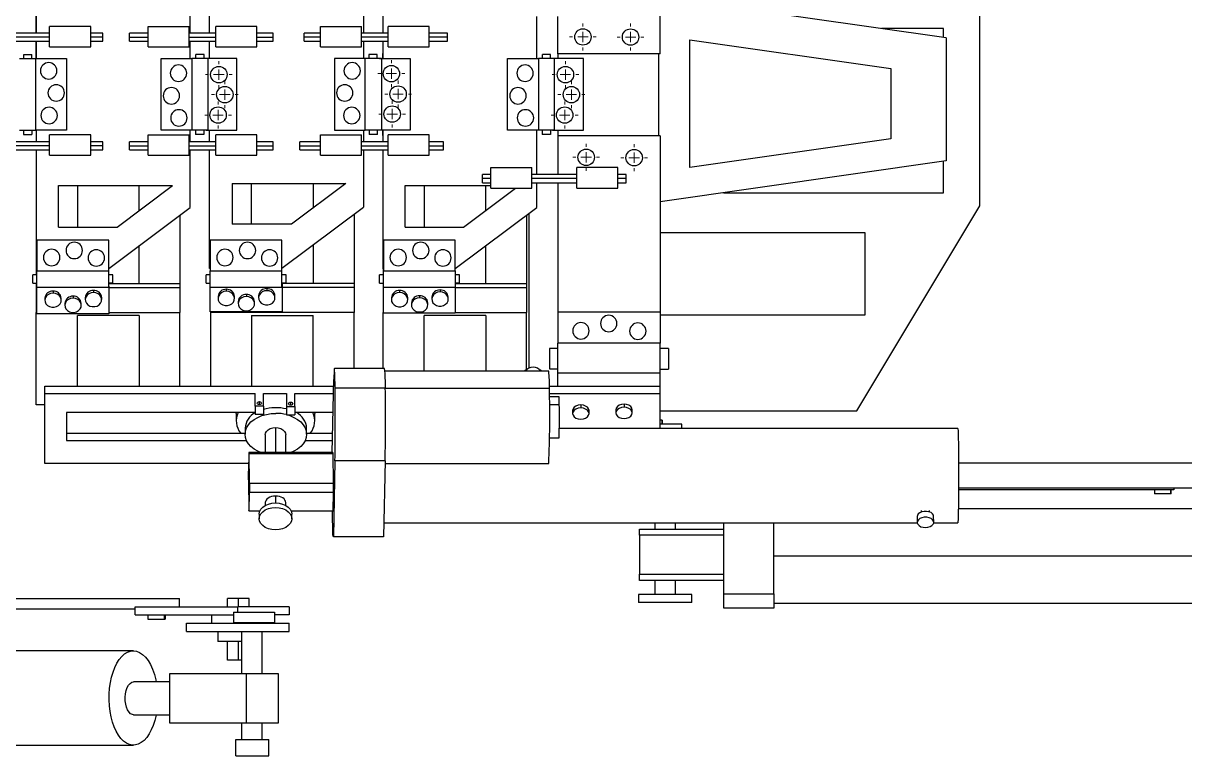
# Model space of a CAD drawing. Header units: inches. Extents: x 0.1 to 11.1, y 0.1 to 8.4.
# Drawn here: x 3.001 to 5.788, y 3.089 to 4.847 of the extents above; entities that cross this region are included whole.
import ezdxf

# ---------------------------------------------------------------- set-up
doc = ezdxf.new("R2010")
doc.units = ezdxf.units.IN
doc.header["$MEASUREMENT"] = 0

# ---------------------------------------------------------------- blocks, each defined once
blk = doc.blocks.new('SW_CENTERMARKSYMBOL_7')
at = {"color": 0, "linetype": 'Continuous', "lineweight": 0}
for p, q in [((0, 0.025), (0, 0.0322)), ((-0.025, 0), (-0.0322, 0)), ((0, 0), (-0.0125, 0)), ((0, 0), (0, 0.0125)), ((0, 0), (0, -0.0125)), ((0, 0), (0.0125, 0)), ((0.025, 0), (0.0322, 0)), ((0, -0.025), (0, -0.0322))]:
    blk.add_line(p, q, dxfattribs=at)
blk = doc.blocks.new('SW_CENTERMARKSYMBOL_8')
at = {"color": 0, "linetype": 'Continuous', "lineweight": 0}
for p, q in [((0, 0.025), (0, 0.0322)), ((-0.025, 0), (-0.0322, 0)), ((0, 0), (-0.0125, 0)), ((0, 0), (0, 0.0125)), ((0, 0), (0, -0.0125)), ((0, 0), (0.0125, 0)), ((0.025, 0), (0.0322, 0)), ((0, -0.025), (0, -0.0322))]:
    blk.add_line(p, q, dxfattribs=at)
blk = doc.blocks.new('SW_CENTERMARKSYMBOL_9')
at = {"color": 0, "linetype": 'Continuous', "lineweight": 0}
for p, q in [((0, 0.025), (0, 0.0322)), ((-0.025, 0), (-0.0322, 0)), ((0, 0), (-0.0125, 0)), ((0, 0), (0, 0.0125)), ((0, 0), (0, -0.0125)), ((0, 0), (0.0125, 0)), ((0.025, 0), (0.0322, 0)), ((0, -0.025), (0, -0.0322))]:
    blk.add_line(p, q, dxfattribs=at)
blk = doc.blocks.new('SW_CENTERMARKSYMBOL_10')
at = {"color": 0, "linetype": 'Continuous', "lineweight": 0}
for p, q in [((0, 0.025), (0, 0.0322)), ((-0.025, 0), (-0.0322, 0)), ((0, 0), (-0.0125, 0)), ((0, 0), (0, 0.0125)), ((0, 0), (0, -0.0125)), ((0, 0), (0.0125, 0)), ((0.025, 0), (0.0322, 0)), ((0, -0.025), (0, -0.0322))]:
    blk.add_line(p, q, dxfattribs=at)
blk = doc.blocks.new('SW_CENTERMARKSYMBOL_11')
at = {"color": 0, "linetype": 'Continuous', "lineweight": 0}
for p, q in [((0, 0.025), (0, 0.0322)), ((-0.025, 0), (-0.0322, 0)), ((0, 0), (-0.0125, 0)), ((0, 0), (0, 0.0125)), ((0, 0), (0, -0.0125)), ((0, 0), (0.0125, 0)), ((0.025, 0), (0.0322, 0)), ((0, -0.025), (0, -0.0322))]:
    blk.add_line(p, q, dxfattribs=at)
blk = doc.blocks.new('SW_CENTERMARKSYMBOL_12')
at = {"color": 0, "linetype": 'Continuous', "lineweight": 0}
for p, q in [((0, 0.025), (0, 0.0322)), ((-0.025, 0), (-0.0322, 0)), ((0, 0), (-0.0125, 0)), ((0, 0), (0, 0.0125)), ((0, 0), (0, -0.0125)), ((0, 0), (0.0125, 0)), ((0.025, 0), (0.0322, 0)), ((0, -0.025), (0, -0.0322))]:
    blk.add_line(p, q, dxfattribs=at)
blk = doc.blocks.new('SW_CENTERMARKSYMBOL_13')
at = {"color": 0, "linetype": 'Continuous', "lineweight": 0}
for p, q in [((0, 0.025), (0, 0.0322)), ((-0.025, 0), (-0.0322, 0)), ((0, 0), (-0.0125, 0)), ((0, 0), (0, 0.0125)), ((0, 0), (0, -0.0125)), ((0, 0), (0.0125, 0)), ((0.025, 0), (0.0322, 0)), ((0, -0.025), (0, -0.0322))]:
    blk.add_line(p, q, dxfattribs=at)
blk = doc.blocks.new('SW_CENTERMARKSYMBOL_14')
at = {"color": 0, "linetype": 'Continuous', "lineweight": 0}
for p, q in [((0, 0.025), (0, 0.0322)), ((-0.025, 0), (-0.0322, 0)), ((0, 0), (-0.0125, 0)), ((0, 0), (0, 0.0125)), ((0, 0), (0, -0.0125)), ((0, 0), (0.0125, 0)), ((0.025, 0), (0.0322, 0)), ((0, -0.025), (0, -0.0322))]:
    blk.add_line(p, q, dxfattribs=at)
blk = doc.blocks.new('SW_CENTERMARKSYMBOL_15')
at = {"color": 0, "linetype": 'Continuous', "lineweight": 0}
for p, q in [((0, 0.025), (0, 0.0322)), ((-0.025, 0), (-0.0322, 0)), ((0, 0), (-0.0125, 0)), ((0, 0), (0, 0.0125)), ((0, 0), (0, -0.0125)), ((0, 0), (0.0125, 0)), ((0.025, 0), (0.0322, 0)), ((0, -0.025), (0, -0.0322))]:
    blk.add_line(p, q, dxfattribs=at)
blk = doc.blocks.new('SW_CENTERMARKSYMBOL_16')
at = {"color": 0, "linetype": 'Continuous', "lineweight": 0}
for p, q in [((0, 0.025), (0, 0.0322)), ((-0.025, 0), (-0.0322, 0)), ((0, 0), (-0.0125, 0)), ((0, 0), (0, 0.0125)), ((0, 0), (0, -0.0125)), ((0, 0), (0.0125, 0)), ((0.025, 0), (0.0322, 0)), ((0, -0.025), (0, -0.0322))]:
    blk.add_line(p, q, dxfattribs=at)
blk = doc.blocks.new('SW_CENTERMARKSYMBOL_17')
at = {"color": 0, "linetype": 'Continuous', "lineweight": 0}
for p, q in [((0, 0.025), (0, 0.0322)), ((-0.025, 0), (-0.0322, 0)), ((0, 0), (-0.0125, 0)), ((0, 0), (0, 0.0125)), ((0, 0), (0, -0.0125)), ((0, 0), (0.0125, 0)), ((0.025, 0), (0.0322, 0)), ((0, -0.025), (0, -0.0322))]:
    blk.add_line(p, q, dxfattribs=at)
blk = doc.blocks.new('SW_CENTERMARKSYMBOL_18')
at = {"color": 0, "linetype": 'Continuous', "lineweight": 0}
for p, q in [((0, 0.025), (0, 0.0322)), ((-0.025, 0), (-0.0322, 0)), ((0, 0), (-0.0125, 0)), ((0, 0), (0, 0.0125)), ((0, 0), (0, -0.0125)), ((0, 0), (0.0125, 0)), ((0.025, 0), (0.0322, 0)), ((0, -0.025), (0, -0.0322))]:
    blk.add_line(p, q, dxfattribs=at)
blk = doc.blocks.new('SW_CENTERMARKSYMBOL_19')
at = {"color": 0, "linetype": 'Continuous', "lineweight": 0}
for p, q in [((0, 0.025), (0, 0.0322)), ((-0.025, 0), (-0.0322, 0)), ((0, 0), (-0.0125, 0)), ((0, 0), (0, 0.0125)), ((0, 0), (0, -0.0125)), ((0, 0), (0.0125, 0)), ((0.025, 0), (0.0322, 0)), ((0, -0.025), (0, -0.0322))]:
    blk.add_line(p, q, dxfattribs=at)

msp = doc.modelspace()

# ---------------------------------------------------------------- linework, layer by layer
at = {"color": 7, "linetype": 'Continuous', "lineweight": 25}
for p, q in [((4.5298, 4.773), (4.5298, 5.1949)), ((3.0329, 4.8231), (3.0329, 5.109)), ((3.0329, 5.0939), (3.0329, 4.8231)), ((3.4486, 4.8231), (3.4486, 5.0946)), ((3.8643, 5.0939), (3.8643, 4.8231)), ((3.402, 4.8231), (3.402, 4.9463)), ((3.8177, 4.9469), (3.8177, 4.8231)), ((5.2154, 4.8115), (4.5298, 4.9095)), ((5.2967, 4.4086), (5.2967, 4.9007)), ((4.2334, 4.7621), (4.2334, 4.8625)), ((4.2837, 4.773), (4.2837, 4.8625)), ((3.0648, 4.8231), (2.9763, 4.8231)), ((3.0648, 4.7896), (3.0648, 4.8388)), ((3.1633, 4.8388), (3.0648, 4.8388)), ((3.1633, 4.7896), (3.1633, 4.8388)), ((3.1928, 4.8231), (3.1633, 4.8231)), ((3.1928, 4.8133), (3.1928, 4.8231)), ((3.3011, 4.8231), (3.2568, 4.8231)), ((3.2568, 4.8133), (3.2568, 4.8231)), ((3.3011, 4.8388), (3.3995, 4.8388)), ((3.3011, 4.7896), (3.3011, 4.8388)), ((3.3995, 4.7896), (3.3995, 4.8388)), ((3.4635, 4.8231), (3.3995, 4.8231)), ((3.5619, 4.8388), (3.4635, 4.8388)), ((3.4635, 4.7896), (3.4635, 4.8388)), ((3.5619, 4.7896), (3.5619, 4.8388)), ((3.6013, 4.8231), (3.5619, 4.8231)), ((3.6013, 4.8133), (3.6013, 4.8231)), ((3.7145, 4.8231), (3.6751, 4.8231)), ((3.6751, 4.8133), (3.6751, 4.8231)), ((3.7145, 4.7896), (3.7145, 4.8388)), ((3.7145, 4.8388), (3.8129, 4.8388)), ((3.8129, 4.7896), (3.8129, 4.8388)), ((3.8769, 4.8231), (3.8129, 4.8231)), ((3.9753, 4.8388), (3.8769, 4.8388)), ((3.8769, 4.7896), (3.8769, 4.8388)), ((3.9753, 4.7896), (3.9753, 4.8388)), ((4.0196, 4.8231), (3.9753, 4.8231)), ((4.0196, 4.8133), (4.0196, 4.8231)), ((5.2094, 4.8336), (5.0607, 4.8336)), ((5.2094, 4.8124), (5.2094, 4.8336)), ((2.9763, 4.8034), (3.0648, 4.8034)), ((3.0329, 4.8034), (3.0329, 4.7621)), ((3.0329, 4.7621), (3.0329, 4.8034)), ((3.1633, 4.8034), (3.1928, 4.8034)), ((3.1928, 4.8034), (3.1928, 4.8133)), ((3.2568, 4.8034), (3.2568, 4.8133)), ((3.2568, 4.8034), (3.3011, 4.8034)), ((3.3995, 4.8034), (3.4635, 4.8034)), ((3.402, 4.7621), (3.402, 4.8034)), ((3.4486, 4.7619), (3.4486, 4.8034)), ((3.5619, 4.8034), (3.6013, 4.8034)), ((3.6013, 4.8034), (3.6013, 4.8133)), ((3.6751, 4.8034), (3.6751, 4.8133)), ((3.6751, 4.8034), (3.7145, 4.8034)), ((3.8129, 4.8034), (3.8769, 4.8034)), ((3.8177, 4.8034), (3.8177, 4.7621)), ((3.8643, 4.8034), (3.8643, 4.7622)), ((3.9753, 4.8034), (4.0196, 4.8034)), ((4.0196, 4.8034), (4.0196, 4.8133)), ((4.6004, 4.5004), (4.6004, 4.8066)), ((4.6004, 4.8066), (5.0829, 4.7377)), ((5.2154, 4.8115), (5.2154, 4.5163)), ((3.0027, 4.7719), (3.0224, 4.7719)), ((3.0027, 4.7621), (3.0027, 4.7719)), ((3.0224, 4.7621), (3.0224, 4.7719)), ((3.0648, 4.7896), (3.1633, 4.7896)), ((3.3011, 4.7896), (3.3995, 4.7896)), ((3.4353, 4.7719), (3.4156, 4.7719)), ((3.4156, 4.7621), (3.4156, 4.7719)), ((3.4353, 4.7621), (3.4353, 4.7719)), ((3.4635, 4.7896), (3.5619, 4.7896)), ((3.7145, 4.7896), (3.8129, 4.7896)), ((3.8309, 4.7719), (3.8309, 4.7621)), ((3.8505, 4.7719), (3.8309, 4.7719)), ((3.8505, 4.7621), (3.8505, 4.7719)), ((3.863, 4.7743), (3.863, 4.7622)), ((3.8643, 4.7743), (3.863, 4.7743)), ((3.8769, 4.7896), (3.9753, 4.7896)), ((4.2667, 4.7719), (4.247, 4.7719)), ((4.247, 4.7621), (4.247, 4.7719)), ((4.2667, 4.7621), (4.2667, 4.7719)), ((4.5298, 4.773), (4.2837, 4.773)), ((4.2837, 4.773), (4.2837, 4.7619)), ((4.5265, 4.5762), (4.5265, 4.773)), ((2.9927, 4.7621), (3.0318, 4.7621)), ((3.0318, 4.5898), (3.0318, 4.7621)), ((3.0318, 4.7621), (3.1054, 4.7621)), ((3.1054, 4.7621), (3.1054, 4.5898)), ((3.3321, 4.5898), (3.3321, 4.7621)), ((3.3321, 4.7621), (3.4058, 4.7621)), ((3.4058, 4.7621), (3.4058, 4.5898)), ((3.445, 4.7621), (3.4058, 4.7621)), ((3.4448, 4.5898), (3.4448, 4.7619)), ((3.5139, 4.7619), (3.4448, 4.7619)), ((3.445, 4.7619), (3.445, 4.7621)), ((3.5139, 4.5897), (3.5139, 4.7619)), ((3.7478, 4.7621), (3.7478, 4.5898)), ((3.8215, 4.7621), (3.7478, 4.7621)), ((3.8215, 4.5898), (3.8215, 4.7621)), ((3.8606, 4.7621), (3.8215, 4.7621)), ((3.8558, 4.7621), (3.8558, 4.7622)), ((3.8558, 4.7622), (3.9296, 4.7622)), ((3.8606, 4.7621), (3.8606, 4.59)), ((3.9296, 4.7622), (3.9296, 4.59)), ((4.1635, 4.5898), (4.1635, 4.7621)), ((4.1635, 4.7621), (4.2372, 4.7621)), ((4.2372, 4.7621), (4.2372, 4.5898)), ((4.2764, 4.7621), (4.2372, 4.7621)), ((4.2763, 4.5898), (4.2763, 4.7619)), ((4.3453, 4.7619), (4.2763, 4.7619)), ((4.2764, 4.7619), (4.2764, 4.7621)), ((4.3453, 4.5897), (4.3453, 4.7619)), ((5.0829, 4.7377), (5.083, 4.5693)), ((2.9925, 4.5898), (3.0318, 4.5898)), ((3.0022, 4.5898), (3.0022, 4.58)), ((3.0022, 4.58), (3.0219, 4.58)), ((3.0219, 4.5898), (3.0219, 4.58)), ((3.1054, 4.5898), (3.0318, 4.5898)), ((3.0329, 4.5898), (3.0329, 4.5623)), ((3.0329, 4.5898), (3.0329, 4.5623)), ((3.1633, 4.579), (3.0648, 4.579)), ((3.0648, 4.5298), (3.0648, 4.579)), ((3.1633, 4.5298), (3.1633, 4.579)), ((3.3011, 4.5298), (3.3011, 4.579)), ((3.3011, 4.579), (3.3995, 4.579)), ((3.4058, 4.5898), (3.3321, 4.5898)), ((3.3995, 4.5298), (3.3995, 4.579)), ((3.402, 4.5623), (3.402, 4.5898)), ((3.4448, 4.5898), (3.4058, 4.5898)), ((3.4151, 4.5898), (3.4151, 4.58)), ((3.4348, 4.58), (3.4151, 4.58)), ((3.4348, 4.5898), (3.4348, 4.58)), ((3.4401, 4.5898), (3.4401, 4.5897)), ((3.4401, 4.5897), (3.5139, 4.5897)), ((3.4486, 4.5623), (3.4486, 4.5897)), ((3.4635, 4.5298), (3.4635, 4.579)), ((3.5619, 4.579), (3.4635, 4.579)), ((3.5619, 4.5298), (3.5619, 4.579)), ((3.7145, 4.579), (3.8129, 4.579)), ((3.7145, 4.5298), (3.7145, 4.579)), ((3.7478, 4.5898), (3.8215, 4.5898)), ((3.8129, 4.5298), (3.8129, 4.579)), ((3.8177, 4.5898), (3.8177, 4.5623)), ((3.8607, 4.5898), (3.8215, 4.5898)), ((3.8313, 4.5898), (3.8313, 4.58)), ((3.851, 4.58), (3.8313, 4.58)), ((3.851, 4.58), (3.851, 4.5898)), ((3.9296, 4.59), (3.8606, 4.59)), ((3.8607, 4.5898), (3.8607, 4.59)), ((3.863, 4.59), (3.863, 4.5775)), ((3.863, 4.5775), (3.8643, 4.5775)), ((3.8643, 4.59), (3.8643, 4.5623)), ((3.9753, 4.579), (3.8769, 4.579)), ((3.8769, 4.5298), (3.8769, 4.579)), ((3.9753, 4.5298), (3.9753, 4.579)), ((4.2372, 4.5898), (4.1635, 4.5898)), ((4.2334, 4.4835), (4.2334, 4.5898)), ((4.2763, 4.5898), (4.2372, 4.5898)), ((4.2466, 4.5898), (4.2466, 4.58)), ((4.2662, 4.58), (4.2466, 4.58)), ((4.2662, 4.5898), (4.2662, 4.58)), ((4.2715, 4.5898), (4.2715, 4.5897)), ((4.2715, 4.5897), (4.3453, 4.5897)), ((4.2837, 4.5897), (4.2837, 4.5762)), ((4.5298, 4.5762), (4.2837, 4.5762)), ((4.2837, 4.5762), (4.2837, 4.4835)), ((4.5298, 4.5762), (4.5298, 4.1543)), ((3.0648, 4.5623), (2.9763, 4.5623)), ((2.9763, 4.5426), (3.0648, 4.5426)), ((3.0329, 4.5426), (3.0329, 4.2573)), ((3.0329, 4.5426), (3.0329, 4.2429)), ((3.1928, 4.5623), (3.1633, 4.5623)), ((3.1633, 4.5426), (3.1928, 4.5426)), ((3.1928, 4.5524), (3.1928, 4.5623)), ((3.1928, 4.5426), (3.1928, 4.5524)), ((3.3011, 4.5623), (3.2568, 4.5623)), ((3.2568, 4.5524), (3.2568, 4.5623)), ((3.2568, 4.5426), (3.2568, 4.5524)), ((3.2568, 4.5426), (3.3011, 4.5426)), ((3.4635, 4.5623), (3.3995, 4.5623)), ((3.3995, 4.5426), (3.4635, 4.5426)), ((3.402, 4.4049), (3.402, 4.5426)), ((3.4486, 4.258), (3.4486, 4.5426)), ((3.6013, 4.5623), (3.5619, 4.5623)), ((3.5619, 4.5426), (3.6013, 4.5426)), ((3.6013, 4.5524), (3.6013, 4.5623)), ((3.6013, 4.5426), (3.6013, 4.5524)), ((3.7145, 4.5623), (3.6652, 4.5623)), ((3.6652, 4.5524), (3.6652, 4.5623)), ((3.6652, 4.5426), (3.6652, 4.5524)), ((3.6652, 4.5426), (3.7145, 4.5426)), ((3.8769, 4.5623), (3.8129, 4.5623)), ((3.8129, 4.5426), (3.8769, 4.5426)), ((3.8177, 4.5426), (3.8177, 4.4056)), ((3.8643, 4.5426), (3.8643, 4.2573)), ((4.0097, 4.5623), (3.9753, 4.5623)), ((3.9753, 4.5426), (4.0097, 4.5426)), ((4.0097, 4.5524), (4.0097, 4.5623)), ((4.0097, 4.5426), (4.0097, 4.5524)), ((5.083, 4.5693), (4.6004, 4.5004)), ((3.0648, 4.5298), (3.1633, 4.5298)), ((3.3011, 4.5298), (3.3995, 4.5298)), ((3.4635, 4.5298), (3.5619, 4.5298)), ((3.7145, 4.5298), (3.8129, 4.5298)), ((3.8769, 4.5298), (3.9753, 4.5298)), ((5.2154, 4.5163), (4.5298, 4.4183)), ((5.2094, 4.4399), (5.2094, 4.5154)), ((4.1229, 4.5003), (4.2213, 4.5003)), ((4.1229, 4.4511), (4.1229, 4.5003)), ((4.2213, 4.4511), (4.2213, 4.5003)), ((4.3296, 4.4511), (4.3296, 4.5003)), ((4.428, 4.5003), (4.3296, 4.5003)), ((4.428, 4.4511), (4.428, 4.5003)), ((3.5031, 4.4619), (3.5031, 4.3644)), ((3.5031, 4.4619), (3.7752, 4.4619)), ((3.549, 4.3644), (3.549, 4.4619)), ((3.7752, 4.4619), (3.6448, 4.3644)), ((3.6967, 4.4619), (3.6967, 4.4032)), ((4.1229, 4.4835), (4.1032, 4.4835)), ((4.1032, 4.4737), (4.1032, 4.4835)), ((4.1032, 4.4639), (4.1032, 4.4737)), ((4.1032, 4.4639), (4.1229, 4.4639)), ((4.3296, 4.4835), (4.2213, 4.4835)), ((4.2213, 4.4639), (4.3296, 4.4639)), ((4.2334, 4.4049), (4.2334, 4.4639)), ((4.2837, 4.4639), (4.2837, 4.1543)), ((4.4477, 4.4835), (4.428, 4.4835)), ((4.428, 4.4639), (4.4477, 4.4639)), ((4.4477, 4.4737), (4.4477, 4.4835)), ((4.4477, 4.4639), (4.4477, 4.4737)), ((3.086, 4.4573), (3.3594, 4.4573)), ((3.086, 4.3576), (3.086, 4.4573)), ((3.1318, 4.4573), (3.1318, 4.3576)), ((3.2265, 4.3576), (3.3594, 4.4573)), ((3.2795, 4.3974), (3.2795, 4.4573)), ((3.9174, 4.4573), (4.1229, 4.4573)), ((3.9174, 4.3576), (3.9174, 4.4573)), ((3.9635, 4.4573), (3.9635, 4.3576)), ((4.0579, 4.3576), (4.1825, 4.4511)), ((4.1112, 4.3976), (4.1112, 4.4573)), ((4.1229, 4.4511), (4.2213, 4.4511)), ((4.3296, 4.4511), (4.428, 4.4511)), ((4.6812, 4.4399), (5.2094, 4.4399)), ((3.2065, 4.2583), (3.402, 4.4049)), ((3.6222, 4.259), (3.8177, 4.4056)), ((4.0379, 4.2583), (4.2334, 4.4049)), ((5.0014, 3.9165), (5.2967, 4.4086)), ((3.3773, 4.3865), (3.3773, 4.2219)), ((3.7957, 4.3891), (3.7957, 4.2219)), ((4.209, 4.3867), (4.209, 4.2219)), ((4.214, 4.3904), (4.214, 4.019)), ((3.086, 4.3576), (3.2265, 4.3576)), ((3.6448, 4.3644), (3.5031, 4.3644)), ((3.9174, 4.3576), (4.0579, 4.3576)), ((3.2065, 4.3264), (3.0342, 4.3264)), ((3.0342, 4.3264), (3.0342, 4.2527)), ((3.2065, 4.2527), (3.2065, 4.3264)), ((3.6222, 4.3264), (3.4499, 4.3264)), ((3.4499, 4.3264), (3.4499, 4.2527)), ((3.6222, 4.2527), (3.6222, 4.3264)), ((4.0379, 4.3264), (3.8656, 4.3264)), ((3.8656, 4.3264), (3.8656, 4.2527)), ((4.0379, 4.2527), (4.0379, 4.3264)), ((5.0211, 4.3441), (4.5298, 4.3441)), ((5.0211, 4.1473), (5.0211, 4.3441)), ((3.2795, 4.2219), (3.2795, 4.3131)), ((3.6967, 4.3149), (3.6967, 4.2219)), ((4.1112, 4.2219), (4.1112, 4.3133)), ((3.0244, 4.2232), (3.0244, 4.2429)), ((3.0342, 4.2429), (3.0244, 4.2429)), ((3.0329, 4.2573), (3.0342, 4.2573)), ((3.0342, 4.2135), (3.0342, 4.2527)), ((3.0342, 4.2527), (3.2065, 4.2527)), ((3.2065, 4.2135), (3.2065, 4.2527)), ((3.2163, 4.2433), (3.2065, 4.2433)), ((3.2163, 4.2236), (3.2163, 4.2433)), ((3.4499, 4.2429), (3.4401, 4.2429)), ((3.4401, 4.2232), (3.4401, 4.2429)), ((3.4499, 4.258), (3.4486, 4.258)), ((3.4499, 4.2135), (3.4499, 4.2527)), ((3.4499, 4.2527), (3.6222, 4.2527)), ((3.6222, 4.2135), (3.6222, 4.2527)), ((3.632, 4.2433), (3.6222, 4.2433)), ((3.632, 4.2236), (3.632, 4.2433)), ((3.8558, 4.2232), (3.8558, 4.2429)), ((3.8656, 4.2429), (3.8558, 4.2429)), ((3.8643, 4.2573), (3.8656, 4.2573)), ((3.8646, 4.2573), (3.8646, 4.2429)), ((3.8656, 4.2527), (4.0379, 4.2527)), ((3.8656, 4.2135), (3.8656, 4.2527)), ((4.0379, 4.2527), (4.0379, 4.2135)), ((4.0477, 4.2433), (4.0379, 4.2433)), ((4.0477, 4.2236), (4.0477, 4.2433)), ((3.0244, 4.2232), (3.0342, 4.2232)), ((3.0329, 4.2232), (3.0329, 4.2219)), ((3.0329, 4.2219), (3.0329, 4.2126)), ((3.0329, 4.2219), (3.0342, 4.2219)), ((3.0329, 4.2126), (3.0344, 4.2126)), ((3.0329, 4.2126), (3.0329, 4.1525)), ((3.0342, 4.2135), (3.2065, 4.2135)), ((3.0344, 4.1496), (3.0344, 4.2135)), ((3.2065, 4.2236), (3.2163, 4.2236)), ((3.2065, 4.2219), (3.3773, 4.2219)), ((3.2065, 4.216), (3.2066, 4.216)), ((3.2065, 4.2135), (3.2066, 4.2135)), ((3.2066, 4.216), (3.2066, 4.2135)), ((3.2066, 4.2135), (3.2066, 4.1496)), ((3.2066, 4.2126), (3.3773, 4.2126)), ((3.3773, 4.2219), (3.3773, 4.2126)), ((3.3773, 4.2126), (3.3773, 4.1525)), ((3.4401, 4.2232), (3.4499, 4.2232)), ((3.4499, 4.2135), (3.6222, 4.2135)), ((3.4501, 4.1539), (3.4501, 4.2135)), ((3.4887, 4.2083), (3.4887, 4.2034)), ((3.5857, 4.2098), (3.5857, 4.2049)), ((3.6222, 4.2236), (3.632, 4.2236)), ((3.7957, 4.2219), (3.6222, 4.2219)), ((3.6222, 4.2203), (3.6223, 4.2203)), ((3.6222, 4.2178), (3.6223, 4.2178)), ((3.6223, 4.2203), (3.6223, 4.2178)), ((3.6223, 4.2178), (3.6223, 4.1539)), ((3.7957, 4.2126), (3.6223, 4.2126)), ((3.7957, 4.2219), (3.7957, 4.2126)), ((3.7957, 4.2126), (3.7957, 4.1525)), ((3.8558, 4.2232), (3.8656, 4.2232)), ((3.8646, 4.2232), (3.8646, 4.2219)), ((3.8646, 4.2219), (3.8646, 4.2126)), ((3.8646, 4.2219), (3.8656, 4.2219)), ((3.8646, 4.2126), (3.8658, 4.2126)), ((3.8646, 4.2126), (3.8646, 4.1525)), ((3.8656, 4.2135), (4.0379, 4.2135)), ((3.8658, 4.1508), (3.8658, 4.2135)), ((4.0379, 4.2236), (4.0477, 4.2236)), ((4.0379, 4.2219), (4.209, 4.2219)), ((4.0379, 4.2171), (4.038, 4.2171)), ((4.0379, 4.2147), (4.038, 4.2147)), ((4.038, 4.2171), (4.038, 4.2147)), ((4.038, 4.2147), (4.038, 4.1508)), ((4.038, 4.2126), (4.209, 4.2126)), ((4.209, 4.2219), (4.209, 4.2126)), ((4.209, 4.2126), (4.209, 4.1525)), ((3.0533, 4.187), (3.0533, 4.1821)), ((3.073, 4.204), (3.073, 4.1991)), ((3.0927, 4.1821), (3.0927, 4.187)), ((3.121, 4.1916), (3.121, 4.1867)), ((3.1503, 4.1885), (3.1503, 4.1836)), ((3.17, 4.2056), (3.17, 4.2007)), ((3.1897, 4.1836), (3.1897, 4.1885)), ((3.469, 4.1912), (3.469, 4.1863)), ((3.5084, 4.1863), (3.5084, 4.1912)), ((3.5367, 4.1959), (3.5367, 4.1909)), ((3.566, 4.1928), (3.566, 4.1879)), ((3.6054, 4.1879), (3.6054, 4.1928)), ((3.8847, 4.1881), (3.8847, 4.1832)), ((3.9044, 4.2052), (3.9044, 4.2002)), ((3.9241, 4.1832), (3.9241, 4.1881)), ((3.9524, 4.1927), (3.9524, 4.1878)), ((3.9817, 4.1897), (3.9817, 4.1847)), ((4.0014, 4.2067), (4.0014, 4.2018)), ((4.0211, 4.1847), (4.0211, 4.1897)), ((3.0329, 4.1525), (3.0344, 4.1525)), ((3.0329, 3.9312), (3.0329, 4.1525)), ((3.1013, 4.1746), (3.1013, 4.1696)), ((3.1407, 4.1696), (3.1407, 4.1746)), ((3.2066, 4.1525), (3.3773, 4.1525)), ((3.3773, 3.976), (3.3773, 4.1525)), ((3.6223, 4.1539), (3.4501, 4.1539)), ((3.4512, 4.1539), (3.4512, 4.1525)), ((3.7957, 4.1525), (3.4512, 4.1525)), ((3.4512, 3.976), (3.4512, 4.1525)), ((3.517, 4.1788), (3.517, 4.1739)), ((3.5564, 4.1739), (3.5564, 4.1788)), ((3.7957, 4.0182), (3.7957, 4.1525)), ((3.8646, 4.0182), (3.8646, 4.1525)), ((3.9327, 4.1757), (3.9327, 4.1708)), ((3.9721, 4.1708), (3.9721, 4.1757)), ((4.209, 4.0152), (4.209, 4.1525)), ((4.2837, 4.1543), (4.5298, 4.1543)), ((4.2837, 4.1543), (4.2837, 4.0791)), ((4.5298, 4.1543), (4.5298, 4.0791)), ((3.2066, 4.1496), (3.0344, 4.1496)), ((3.2795, 4.1452), (3.1318, 4.1452)), ((3.1318, 3.976), (3.1318, 4.1452)), ((3.2795, 4.1452), (3.2795, 3.976)), ((3.549, 4.1452), (3.6967, 4.1452)), ((3.549, 4.1452), (3.549, 3.976)), ((3.6967, 3.976), (3.6967, 4.1452)), ((4.038, 4.1508), (3.8658, 4.1508)), ((4.1112, 4.1452), (3.9635, 4.1452)), ((3.9635, 4.0118), (3.9635, 4.1452)), ((4.1112, 4.1452), (4.1112, 4.0118)), ((4.5298, 4.1473), (5.0211, 4.1473)), ((4.2837, 4.008), (4.2837, 4.0791)), ((4.5298, 4.0791), (4.2837, 4.0791)), ((4.5298, 4.008), (4.5298, 4.0791)), ((4.2641, 4.0666), (4.2641, 4.042)), ((4.2837, 4.0666), (4.2641, 4.0666)), ((4.2641, 4.042), (4.2641, 4.0174)), ((4.5495, 4.0659), (4.5298, 4.0659)), ((4.5495, 4.0659), (4.5495, 4.0413)), ((4.5495, 4.0413), (4.5495, 4.0167)), ((3.8684, 4.0182), (3.7479, 4.0182)), ((4.2641, 4.0174), (4.2837, 4.0174)), ((4.5298, 4.0167), (4.5495, 4.0167)), ((3.7428, 3.8168), (3.7465, 3.9918)), ((4.2622, 4.0118), (3.8691, 4.0118)), ((4.2837, 4.008), (4.5298, 4.008)), ((4.2837, 3.976), (4.2837, 4.008)), ((4.5298, 3.976), (4.5298, 4.008)), ((3.0534, 3.9579), (3.0534, 3.976)), ((3.0534, 3.976), (3.7462, 3.976)), ((3.0534, 3.9579), (3.5577, 3.9579)), ((3.0534, 3.7907), (3.0534, 3.9579)), ((3.5577, 3.9278), (3.5577, 3.9579)), ((3.5776, 3.9579), (3.633, 3.9579)), ((3.5776, 3.9278), (3.5776, 3.9579)), ((3.633, 3.9579), (3.633, 3.9271)), ((3.6531, 3.9579), (3.7458, 3.9579)), ((3.6531, 3.9271), (3.6531, 3.9579)), ((3.7496, 3.9716), (3.8701, 3.9716)), ((4.2637, 3.976), (4.2837, 3.976)), ((4.2639, 3.9579), (4.5298, 3.9579)), ((4.2837, 3.976), (4.5298, 3.976)), ((4.5298, 3.9579), (4.5298, 3.976)), ((4.5298, 3.8747), (4.5298, 3.9579)), ((3.0534, 3.9312), (3.0329, 3.9312)), ((4.2869, 3.9503), (4.264, 3.9503)), ((4.3391, 3.9308), (4.3391, 3.9236)), ((4.4429, 3.9325), (4.4429, 3.9253)), ((3.5577, 3.9124), (3.1055, 3.9124)), ((3.1055, 3.9124), (3.1055, 3.8455)), ((3.5124, 3.9107), (3.5125, 3.9124)), ((3.5124, 3.9107), (3.5124, 3.8922)), ((3.5776, 3.9278), (3.5577, 3.9278)), ((3.5577, 3.9278), (3.5577, 3.9077)), ((3.5776, 3.9077), (3.5577, 3.9077)), ((3.5776, 3.9278), (3.5776, 3.9077)), ((3.633, 3.9271), (3.633, 3.907)), ((3.633, 3.9271), (3.6531, 3.9271)), ((3.633, 3.907), (3.6531, 3.907)), ((3.6531, 3.9271), (3.6531, 3.907)), ((3.6551, 3.9124), (3.6531, 3.9135)), ((3.7448, 3.9124), (3.6551, 3.9124)), ((3.7009, 3.9124), (3.7009, 3.9107)), ((3.7009, 3.8922), (3.7009, 3.9107)), ((4.3194, 3.9175), (4.3194, 3.9102)), ((4.3588, 3.9102), (4.3588, 3.9175)), ((4.4232, 3.9191), (4.4232, 3.9119)), ((4.4626, 3.9119), (4.4626, 3.9191)), ((4.5298, 3.9165), (5.0014, 3.9165)), ((3.5337, 3.875), (3.5337, 3.8605)), ((3.6814, 3.8605), (3.6814, 3.875)), ((5.2434, 3.8747), (4.2876, 3.8747)), ((4.5332, 3.8947), (4.5298, 3.8947)), ((4.5817, 3.8849), (4.5298, 3.8849)), ((4.5332, 3.8947), (4.5332, 3.8849)), ((4.5339, 3.8947), (4.5332, 3.8947)), ((4.5339, 3.8947), (4.5339, 3.8849)), ((4.5817, 3.8747), (4.5817, 3.8849)), ((3.1055, 3.8635), (3.5337, 3.8635)), ((3.1055, 3.8455), (3.5371, 3.8455)), ((3.582, 3.8597), (3.582, 3.8168)), ((3.6313, 3.8168), (3.6313, 3.8597)), ((3.678, 3.8455), (3.7434, 3.8455)), ((3.6814, 3.8635), (3.7438, 3.8635)), ((4.264, 3.8519), (4.2869, 3.8519)), ((3.5422, 3.7907), (3.0534, 3.7907)), ((3.5427, 3.8168), (3.5418, 3.7719)), ((3.5427, 3.8168), (3.5431, 3.8146)), ((3.7445, 3.8168), (3.5427, 3.8168)), ((3.5441, 3.742), (3.5431, 3.8146)), ((3.5431, 3.8146), (3.7448, 3.8146)), ((3.7448, 3.8146), (3.7445, 3.8168)), ((3.7459, 3.742), (3.7448, 3.8146)), ((3.7493, 3.7967), (3.7454, 3.6142)), ((3.8699, 3.7967), (3.7493, 3.7967)), ((3.8699, 3.7967), (3.8659, 3.6142)), ((3.8697, 3.7904), (4.2622, 3.7904)), ((6.106, 3.791), (5.2453, 3.791)), ((3.5417, 3.7511), (3.5418, 3.7719)), ((3.5417, 3.7511), (3.5428, 3.6785)), ((3.5441, 3.742), (3.5441, 3.7212)), ((3.7459, 3.742), (3.5441, 3.742)), ((3.7458, 3.7212), (3.7459, 3.742)), ((3.5431, 3.6763), (3.5441, 3.7212)), ((3.5441, 3.7212), (3.7458, 3.7212)), ((3.7449, 3.6763), (3.7458, 3.7212)), ((5.2453, 3.7319), (6.106, 3.7319)), ((5.7616, 3.7274), (5.2453, 3.7274)), ((5.7153, 3.7274), (5.7153, 3.7175)), ((5.7546, 3.7175), (5.7153, 3.7175)), ((5.7546, 3.7175), (5.7546, 3.7274)), ((5.755, 3.7175), (5.7546, 3.7175)), ((5.755, 3.7175), (5.755, 3.7274)), ((5.7616, 3.7319), (5.7616, 3.7274)), ((3.5431, 3.6763), (3.5428, 3.6785)), ((3.582, 3.6965), (3.582, 3.6898)), ((3.6313, 3.6898), (3.6313, 3.6969)), ((6.1277, 3.6816), (5.2448, 3.6816)), ((3.5688, 3.6763), (3.5431, 3.6763)), ((3.5673, 3.6689), (3.5673, 3.658)), ((3.7449, 3.6763), (3.6445, 3.6763)), ((3.646, 3.658), (3.646, 3.6689)), ((3.7445, 3.6192), (3.7437, 3.6763)), ((5.1461, 3.663), (5.1463, 3.6489)), ((5.1557, 3.6777), (5.1558, 3.6739)), ((5.1755, 3.6742), (5.1754, 3.678)), ((5.1856, 3.6494), (5.1854, 3.6636)), ((3.8667, 3.6483), (5.1463, 3.6483)), ((4.4801, 3.6328), (4.6819, 3.6328)), ((4.4801, 3.6181), (4.4801, 3.6328)), ((4.5168, 3.6483), (4.5168, 3.6328)), ((4.566, 3.6328), (4.566, 3.6483)), ((4.6819, 3.4775), (4.6819, 3.6483)), ((4.8024, 3.4775), (4.8024, 3.6483)), ((5.1856, 3.6483), (5.2434, 3.6483)), ((3.7454, 3.6142), (3.7445, 3.6192)), ((3.8659, 3.6142), (3.7454, 3.6142)), ((4.6819, 3.6181), (4.4801, 3.6181)), ((4.4801, 3.6181), (4.4801, 3.5246)), ((6.1804, 3.5684), (4.8024, 3.5684)), ((4.4801, 3.5246), (4.6819, 3.5246)), ((4.4801, 3.5098), (4.4801, 3.5246)), ((4.6819, 3.5098), (4.4801, 3.5098)), ((4.5168, 3.5098), (4.5168, 3.4764)), ((4.566, 3.4764), (4.566, 3.5098)), ((1.9985, 3.4665), (3.3764, 3.4665)), ((3.3764, 3.4468), (3.3764, 3.4665)), ((3.4919, 3.4468), (3.4919, 3.4665)), ((3.5175, 3.4665), (3.4919, 3.4665)), ((3.5175, 3.4468), (3.5175, 3.4665)), ((3.5431, 3.4665), (3.5175, 3.4665)), ((3.5431, 3.4468), (3.5431, 3.4665)), ((4.4774, 3.4764), (4.4774, 3.4567)), ((4.6054, 3.4764), (4.4774, 3.4764)), ((4.6054, 3.4567), (4.4774, 3.4567)), ((4.6054, 3.4567), (4.6054, 3.4764)), ((4.6819, 3.4775), (4.8024, 3.4775)), ((4.6819, 3.4431), (4.6819, 3.4775)), ((4.8024, 3.4775), (4.8024, 3.4431)), ((1.9985, 3.4419), (3.2703, 3.4419)), ((3.2703, 3.4468), (3.5164, 3.4468)), ((3.2703, 3.4271), (3.2703, 3.4468)), ((3.5058, 3.4337), (3.5058, 3.4091)), ((3.5058, 3.4337), (3.6043, 3.4337)), ((3.6394, 3.4468), (3.5164, 3.4468)), ((3.6043, 3.4337), (3.6043, 3.4091)), ((3.6394, 3.4468), (3.6394, 3.4271)), ((4.8024, 3.4431), (4.6819, 3.4431)), ((4.8024, 3.4552), (6.0715, 3.4552)), ((3.2703, 3.4271), (3.5058, 3.4271)), ((3.3001, 3.4271), (3.3001, 3.4173)), ((3.3001, 3.4173), (3.3395, 3.4173)), ((3.3395, 3.4271), (3.3395, 3.4173)), ((3.3395, 3.4173), (3.3423, 3.4173)), ((3.3423, 3.4271), (3.3423, 3.4173)), ((3.3935, 3.3877), (3.3935, 3.4074)), ((3.3935, 3.4074), (3.6395, 3.4074)), ((3.4529, 3.4271), (3.4529, 3.4074)), ((3.5058, 3.4091), (3.6043, 3.4091)), ((3.5249, 3.4091), (3.5249, 3.4074)), ((3.5741, 3.4091), (3.5741, 3.4074)), ((3.5956, 3.4091), (3.5956, 3.4074)), ((3.6394, 3.4271), (3.6043, 3.4271)), ((3.6395, 3.3877), (3.6395, 3.4074)), ((3.3935, 3.3877), (3.6395, 3.3877)), ((3.4683, 3.3877), (3.4683, 3.3631)), ((3.5249, 3.3877), (3.5249, 3.286)), ((3.5741, 3.3877), (3.5741, 3.286)), ((3.5175, 3.3631), (3.4683, 3.3631)), ((3.4919, 3.3188), (3.4919, 3.3631)), ((3.5249, 3.3631), (3.5175, 3.3631)), ((3.5175, 3.3188), (3.5175, 3.3631)), ((3.2657, 3.3411), (2.7669, 3.3411)), ((3.5175, 3.3188), (3.4919, 3.3188)), ((3.5249, 3.3188), (3.5175, 3.3188)), ((3.3525, 3.2663), (3.2663, 3.2663)), ((3.3525, 3.286), (3.3525, 3.1679)), ((3.5362, 3.286), (3.3525, 3.286)), ((3.5362, 3.286), (3.5362, 3.1679)), ((3.6136, 3.286), (3.5362, 3.286)), ((3.6136, 3.1679), (3.6136, 3.286)), ((3.2663, 3.1876), (3.3525, 3.1876)), ((3.3525, 3.1679), (3.5362, 3.1679)), ((3.5249, 3.1679), (3.5249, 3.1286)), ((3.5362, 3.1679), (3.6136, 3.1679)), ((3.5741, 3.1679), (3.5741, 3.1286)), ((3.5118, 3.1286), (3.5905, 3.1286)), ((3.5118, 3.0892), (3.5118, 3.1286)), ((3.5905, 3.0892), (3.5905, 3.1286)), ((2.5401, 3.1147), (3.2657, 3.1147)), ((3.5118, 3.0892), (3.5905, 3.0892))]:
    msp.add_line(p, q, dxfattribs=at)
at = {"color": 8, "linetype": 'Continuous', "lineweight": 25}
for p, q in [((3.0648, 4.8133), (2.9763, 4.8133)), ((3.1928, 4.8133), (3.1633, 4.8133)), ((3.2568, 4.8133), (3.3011, 4.8133)), ((3.3995, 4.8133), (3.4635, 4.8133)), ((3.5619, 4.8133), (3.6013, 4.8133)), ((3.7145, 4.8133), (3.6751, 4.8133)), ((3.8769, 4.8133), (3.8129, 4.8133)), ((4.0196, 4.8133), (3.9753, 4.8133)), ((3.0648, 4.5524), (2.9763, 4.5524)), ((3.1928, 4.5524), (3.1633, 4.5524)), ((3.2568, 4.5524), (3.3011, 4.5524)), ((3.3995, 4.5524), (3.4635, 4.5524)), ((3.5619, 4.5524), (3.6013, 4.5524)), ((3.6652, 4.5524), (3.7145, 4.5524)), ((3.8129, 4.5524), (3.8769, 4.5524)), ((3.9753, 4.5524), (4.0097, 4.5524)), ((4.1229, 4.4737), (4.1032, 4.4737)), ((4.3296, 4.4737), (4.2213, 4.4737)), ((4.4477, 4.4737), (4.428, 4.4737)), ((3.8646, 4.1525), (3.8658, 4.1525)), ((4.038, 4.1525), (4.209, 4.1525)), ((3.8702, 3.9708), (4.2638, 3.9708)), ((3.5679, 3.9316), (3.5679, 3.9388)), ((3.6431, 3.9304), (3.6431, 3.9377)), ((4.2641, 3.9321), (4.2875, 3.9321)), ((3.6067, 3.8764), (3.6067, 3.8168)), ((3.6067, 3.7123), (3.6067, 3.6956)), ((3.5164, 3.4337), (3.5164, 3.4468))]:
    msp.add_line(p, q, dxfattribs=at)
at = {"color": 7, "linetype": 'Continuous', "lineweight": 25, "flags": 128}
for points in [[(3.073, 4.1991), (3.0672, 4.1983), (3.0619, 4.1961), (3.0576, 4.1927), (3.0547, 4.1883), (3.0534, 4.1833), (3.0538, 4.1783), (3.0559, 4.1735), (3.0596, 4.1696), (3.0645, 4.1667), (3.0701, 4.1652), (3.0759, 4.1652), (3.0815, 4.1667), (3.0864, 4.1696), (3.09, 4.1735), (3.0922, 4.1783), (3.0926, 4.1833), (3.0913, 4.1883), (3.0884, 4.1927), (3.0841, 4.1961), (3.0788, 4.1983), (3.073, 4.1991)], [(3.121, 4.1867), (3.1152, 4.1859), (3.1099, 4.1837), (3.1056, 4.1803), (3.1027, 4.1759), (3.1014, 4.1709), (3.1018, 4.1658), (3.104, 4.1611), (3.1076, 4.1571), (3.1125, 4.1543), (3.1181, 4.1528), (3.124, 4.1528), (3.1296, 4.1543), (3.1344, 4.1571), (3.1381, 4.1611), (3.1402, 4.1658), (3.1406, 4.1709), (3.1393, 4.1759), (3.1364, 4.1803), (3.1321, 4.1837), (3.1268, 4.1859), (3.121, 4.1867)], [(3.17, 4.2007), (3.1642, 4.1999), (3.1589, 4.1977), (3.1546, 4.1942), (3.1517, 4.1898), (3.1504, 4.1849), (3.1508, 4.1798), (3.153, 4.1751), (3.1566, 4.1711), (3.1615, 4.1682), (3.1671, 4.1667), (3.1729, 4.1667), (3.1785, 4.1682), (3.1834, 4.1711), (3.1871, 4.1751), (3.1892, 4.1798), (3.1896, 4.1849), (3.1883, 4.1898), (3.1854, 4.1942), (3.1811, 4.1977), (3.1758, 4.1999), (3.17, 4.2007)], [(3.4887, 4.2034), (3.4829, 4.2026), (3.4776, 4.2004), (3.4733, 4.1969), (3.4704, 4.1925), (3.4691, 4.1876), (3.4695, 4.1825), (3.4717, 4.1778), (3.4753, 4.1738), (3.4802, 4.171), (3.4858, 4.1695), (3.4916, 4.1695), (3.4972, 4.171), (3.5021, 4.1738), (3.5058, 4.1778), (3.5079, 4.1825), (3.5083, 4.1876), (3.507, 4.1925), (3.5041, 4.1969), (3.4998, 4.2004), (3.4945, 4.2026), (3.4887, 4.2034)], [(3.5367, 4.1909), (3.5309, 4.1902), (3.5256, 4.188), (3.5213, 4.1845), (3.5184, 4.1801), (3.5171, 4.1752), (3.5175, 4.1701), (3.5197, 4.1654), (3.5233, 4.1614), (3.5282, 4.1585), (3.5338, 4.157), (3.5397, 4.157), (3.5453, 4.1585), (3.5501, 4.1614), (3.5538, 4.1654), (3.5559, 4.1701), (3.5564, 4.1752), (3.5551, 4.1801), (3.5521, 4.1845), (3.5478, 4.188), (3.5425, 4.1902), (3.5367, 4.1909)], [(3.5857, 4.2049), (3.5799, 4.2042), (3.5746, 4.202), (3.5703, 4.1985), (3.5674, 4.1941), (3.5661, 4.1891), (3.5665, 4.1841), (3.5687, 4.1793), (3.5723, 4.1754), (3.5772, 4.1725), (3.5828, 4.171), (3.5886, 4.171), (3.5943, 4.1725), (3.5991, 4.1754), (3.6028, 4.1793), (3.6049, 4.1841), (3.6053, 4.1891), (3.604, 4.1941), (3.6011, 4.1985), (3.5968, 4.202), (3.5915, 4.2042), (3.5857, 4.2049)], [(3.9044, 4.2002), (3.8986, 4.1995), (3.8933, 4.1973), (3.889, 4.1938), (3.8861, 4.1894), (3.8848, 4.1845), (3.8852, 4.1794), (3.8874, 4.1747), (3.891, 4.1707), (3.8959, 4.1678), (3.9015, 4.1663), (3.9073, 4.1663), (3.913, 4.1678), (3.9178, 4.1707), (3.9215, 4.1747), (3.9236, 4.1794), (3.924, 4.1845), (3.9227, 4.1894), (3.9198, 4.1938), (3.9155, 4.1973), (3.9102, 4.1995), (3.9044, 4.2002)], [(3.9524, 4.1878), (3.9466, 4.1871), (3.9413, 4.1849), (3.937, 4.1814), (3.9341, 4.177), (3.9328, 4.172), (3.9332, 4.167), (3.9354, 4.1622), (3.939, 4.1583), (3.9439, 4.1554), (3.9495, 4.1539), (3.9554, 4.1539), (3.961, 4.1554), (3.9658, 4.1583), (3.9695, 4.1622), (3.9716, 4.167), (3.9721, 4.172), (3.9708, 4.177), (3.9678, 4.1814), (3.9635, 4.1849), (3.9582, 4.1871), (3.9524, 4.1878)], [(4.0014, 4.2018), (3.9956, 4.201), (3.9903, 4.1988), (3.986, 4.1954), (3.9831, 4.191), (3.9818, 4.186), (3.9822, 4.181), (3.9844, 4.1762), (3.988, 4.1723), (3.9929, 4.1694), (3.9985, 4.1679), (4.0044, 4.1679), (4.01, 4.1694), (4.0148, 4.1723), (4.0185, 4.1762), (4.0206, 4.181), (4.0211, 4.186), (4.0197, 4.191), (4.0168, 4.1954), (4.0125, 4.1988), (4.0072, 4.201), (4.0014, 4.2018)], [(3.7496, 3.9716), (3.7494, 3.9827), (3.7492, 3.9924), (3.749, 4.0008), (3.7488, 4.0076), (3.7485, 4.0128), (3.7483, 4.0163), (3.748, 4.018), (3.7478, 4.0179), (3.7475, 4.0161), (3.7472, 4.0125), (3.747, 4.0072), (3.7468, 4.0002), (3.7465, 3.9918)], [(4.2082, 4.0148), (4.2045, 4.0127), (4.2034, 4.0118)], [(4.2458, 4.0118), (4.2453, 4.0122), (4.241, 4.0148)], [(3.5679, 3.9388), (3.5697, 3.9385), (3.5713, 3.9378), (3.5724, 3.9366), (3.5728, 3.9352), (3.5724, 3.9338), (3.5713, 3.9326), (3.5697, 3.9319), (3.5679, 3.9316), (3.566, 3.9319), (3.5644, 3.9326), (3.5633, 3.9338), (3.5629, 3.9352), (3.5633, 3.9366), (3.5644, 3.9378), (3.566, 3.9385), (3.5679, 3.9388)], [(3.6431, 3.9377), (3.645, 3.9374), (3.6466, 3.9366), (3.6476, 3.9354), (3.648, 3.9341), (3.6476, 3.9327), (3.6466, 3.9315), (3.645, 3.9307), (3.6431, 3.9304), (3.6412, 3.9307), (3.6396, 3.9315), (3.6385, 3.9327), (3.6382, 3.9341), (3.6385, 3.9354), (3.6396, 3.9366), (3.6412, 3.9374), (3.6431, 3.9377)], [(4.3391, 3.9308), (4.333, 3.9302), (4.3275, 3.9283), (4.3232, 3.9253), (4.3204, 3.9216), (4.3194, 3.9175)], [(4.3588, 3.9175), (4.3578, 3.9216), (4.355, 3.9253), (4.3507, 3.9283), (4.3452, 3.9302), (4.3391, 3.9308)], [(4.4429, 3.9325), (4.4368, 3.9319), (4.4313, 3.93), (4.4269, 3.927), (4.4242, 3.9233), (4.4232, 3.9191)], [(4.4626, 3.9191), (4.4616, 3.9233), (4.4588, 3.927), (4.4544, 3.93), (4.449, 3.9319), (4.4429, 3.9325)], [(3.5713, 3.8168), (3.5642, 3.8199), (3.5554, 3.825), (3.5478, 3.831), (3.5418, 3.8378), (3.5374, 3.845), (3.5347, 3.8527), (3.5337, 3.8605), (3.5347, 3.8684), (3.5374, 3.876), (3.5418, 3.8833), (3.5478, 3.89), (3.5554, 3.896), (3.5642, 3.9011), (3.5741, 3.9052), (3.5848, 3.9083), (3.596, 3.9101), (3.6076, 3.9107)], [(3.6353, 3.907), (3.6411, 3.9052), (3.651, 3.9011), (3.6598, 3.896), (3.6673, 3.89), (3.6733, 3.8833), (3.6778, 3.876), (3.6805, 3.8684), (3.6814, 3.8605), (3.6805, 3.8527), (3.6778, 3.845), (3.6733, 3.8378), (3.6673, 3.831), (3.6598, 3.825), (3.651, 3.8199), (3.6438, 3.8168)], [(4.3391, 3.9236), (4.333, 3.923), (4.3275, 3.9211), (4.3232, 3.9181), (4.3204, 3.9144), (4.3194, 3.9102), (4.3204, 3.9061), (4.3232, 3.9024), (4.3275, 3.8994), (4.333, 3.8975), (4.3391, 3.8969)], [(4.3391, 3.8969), (4.3452, 3.8975), (4.3507, 3.8994), (4.355, 3.9024), (4.3578, 3.9061), (4.3588, 3.9102), (4.3578, 3.9144), (4.355, 3.9181), (4.3507, 3.9211), (4.3452, 3.923), (4.3391, 3.9236)], [(4.4429, 3.9253), (4.4368, 3.9246), (4.4313, 3.9227), (4.4269, 3.9198), (4.4242, 3.916), (4.4232, 3.9119), (4.4242, 3.9078), (4.4269, 3.904), (4.4313, 3.9011), (4.4368, 3.8992), (4.4429, 3.8985)], [(4.4429, 3.8985), (4.449, 3.8992), (4.4544, 3.9011), (4.4588, 3.904), (4.4616, 3.9078), (4.4626, 3.9119), (4.4616, 3.916), (4.4588, 3.9198), (4.4544, 3.9227), (4.449, 3.9246), (4.4429, 3.9253)], [(3.582, 3.8597), (3.5826, 3.8631), (3.5848, 3.8674), (3.5887, 3.8711), (3.5939, 3.874), (3.6, 3.8758), (3.6067, 3.8764)], [(3.6067, 3.8764), (3.6133, 3.8758), (3.6194, 3.874), (3.6246, 3.8711), (3.6285, 3.8674), (3.6307, 3.8631), (3.6313, 3.8597)], [(5.2434, 3.8747), (5.2435, 3.8745), (5.2437, 3.8727), (5.244, 3.8692), (5.2442, 3.8641), (5.2444, 3.8574), (5.2446, 3.8493), (5.2448, 3.8397), (5.245, 3.829), (5.2451, 3.8173), (5.2452, 3.8047), (5.2453, 3.7914), (5.2453, 3.7777), (5.2453, 3.7637), (5.2453, 3.7497), (5.2453, 3.7358), (5.2452, 3.7224), (5.2451, 3.7096), (5.245, 3.6975), (5.2448, 3.6865), (5.2447, 3.6765), (5.2445, 3.6679), (5.2443, 3.6608), (5.244, 3.6552), (5.2438, 3.6512), (5.2436, 3.6489), (5.2434, 3.6483)], [(3.5673, 3.6689), (3.5683, 3.6748), (3.5712, 3.6805), (3.5759, 3.6856), (3.5821, 3.6898), (3.5896, 3.693), (3.5979, 3.695), (3.6067, 3.6956)], [(3.6067, 3.6313), (3.5979, 3.632), (3.5896, 3.6339), (3.5821, 3.6371), (3.5759, 3.6414), (3.5712, 3.6464), (3.5683, 3.6521), (3.5673, 3.658), (3.5683, 3.664), (3.5712, 3.6697), (3.5759, 3.6747), (3.5821, 3.679), (3.5896, 3.6822), (3.5979, 3.6841), (3.6067, 3.6848)], [(3.6067, 3.6956), (3.6154, 3.695), (3.6237, 3.693), (3.6312, 3.6898), (3.6374, 3.6856), (3.6421, 3.6805), (3.645, 3.6748), (3.646, 3.6689)], [(3.6067, 3.6848), (3.6154, 3.6841), (3.6237, 3.6822), (3.6312, 3.679), (3.6374, 3.6747), (3.6421, 3.6697), (3.645, 3.664), (3.646, 3.658), (3.645, 3.6521), (3.6421, 3.6464), (3.6374, 3.6414), (3.6312, 3.6371), (3.6237, 3.6339), (3.6154, 3.632), (3.6067, 3.6313)], [(5.1854, 3.6636), (5.185, 3.6662), (5.1828, 3.6696), (5.1792, 3.6725), (5.1743, 3.6745), (5.1687, 3.6756), (5.1628, 3.6755), (5.1572, 3.6744), (5.1524, 3.6723), (5.1487, 3.6694), (5.1466, 3.6659), (5.1461, 3.663)], [(5.166, 3.6368), (5.1718, 3.6374), (5.1771, 3.639), (5.1814, 3.6416), (5.1843, 3.6448), (5.1856, 3.6484), (5.1852, 3.6521), (5.183, 3.6555), (5.1794, 3.6583), (5.1745, 3.6604), (5.1689, 3.6614), (5.163, 3.6614), (5.1574, 3.6602), (5.1526, 3.6581), (5.1489, 3.6552), (5.1468, 3.6517), (5.1463, 3.6481), (5.1476, 3.6445), (5.1506, 3.6413), (5.1549, 3.6388), (5.1602, 3.6373), (5.166, 3.6368)], [(3.3201, 3.1876), (3.32, 3.1868), (3.3169, 3.174), (3.3131, 3.1621), (3.3086, 3.1512), (3.3034, 3.1415), (3.2976, 3.1332), (3.2913, 3.1262), (3.2846, 3.1209), (3.2776, 3.1171), (3.2705, 3.1151), (3.2633, 3.1148), (3.2561, 3.1163), (3.249, 3.1194), (3.2423, 3.1243), (3.2358, 3.1307), (3.2299, 3.1386), (3.2245, 3.1479), (3.2197, 3.1584), (3.2156, 3.17), (3.2123, 3.1824), (3.2098, 3.1956), (3.2082, 3.2093), (3.2074, 3.2232), (3.2076, 3.2373), (3.2086, 3.2511), (3.2105, 3.2647), (3.2133, 3.2776), (3.2169, 3.2898), (3.2212, 3.3011), (3.2262, 3.3112), (3.2318, 3.32), (3.2379, 3.3275), (3.2445, 3.3334), (3.2514, 3.3376), (3.2585, 3.3402), (3.2657, 3.3411), (3.2657, 3.3411)], [(3.2657, 3.3411), (3.2733, 3.3401), (3.2808, 3.3372), (3.288, 3.3325), (3.2948, 3.3259), (3.3012, 3.3177), (3.3069, 3.3079), (3.3119, 3.2968), (3.3162, 3.2845), (3.3195, 3.2712), (3.3205, 3.2663)], [(3.2663, 3.1876), (3.2634, 3.188), (3.2592, 3.1901), (3.2553, 3.1938), (3.252, 3.1991), (3.2492, 3.2057), (3.2473, 3.2132), (3.2462, 3.2213), (3.2461, 3.2298), (3.2468, 3.238), (3.2485, 3.2458), (3.251, 3.2527), (3.2541, 3.2585), (3.2579, 3.2628), (3.262, 3.2654), (3.2663, 3.2663)]]:
    msp.add_lwpolyline(points, dxfattribs=at)
at = {"color": 7, "linetype": 'Continuous', "lineweight": 25}
for centre in [(4.3441, 4.8137), (4.4584, 4.8134), (3.4708, 4.7233), (3.8847, 4.7256), (4.3022, 4.7233), (3.4851, 4.6753), (3.9008, 4.6766), (4.3165, 4.6753), (3.469, 4.6263), (3.8865, 4.6286), (4.3004, 4.6263), (4.352, 4.5249), (4.4671, 4.524)]:
    msp.add_circle(centre, 0.0197, dxfattribs=at)
for centre, radius, start, end in [((3.0626, 4.7324), 0.0197, 90, 270), ((3.0626, 4.7324), 0.0197, 270, 90), ((3.374, 4.7267), 0.0197, 90, 270), ((3.374, 4.7267), 0.0197, 270, 90), ((3.7906, 4.7324), 0.0197, 90, 270), ((3.7906, 4.7324), 0.0197, 270, 90), ((4.2054, 4.7267), 0.0197, 90, 270), ((4.2054, 4.7267), 0.0197, 270, 90), ((3.0806, 4.6794), 0.0197, 90, 270), ((3.0806, 4.6794), 0.0197, 270, 90), ((3.357, 4.6725), 0.0197, 90, 270), ((3.357, 4.6725), 0.0197, 270, 90), ((3.7727, 4.6794), 0.0197, 90, 270), ((3.7727, 4.6794), 0.0197, 270, 90), ((4.1884, 4.6725), 0.0197, 90, 270), ((4.1884, 4.6725), 0.0197, 270, 90), ((3.0636, 4.6252), 0.0197, 90, 270), ((3.0636, 4.6252), 0.0197, 270, 90), ((3.3749, 4.6195), 0.0197, 90, 270), ((3.3749, 4.6195), 0.0197, 270, 90), ((3.7897, 4.6252), 0.0197, 90, 270), ((3.7897, 4.6252), 0.0197, 270, 90), ((4.2063, 4.6195), 0.0197, 90, 270), ((4.2063, 4.6195), 0.0197, 270, 90), ((3.1238, 4.3015), 0.0197, 0, 180), ((3.5395, 4.3015), 0.0197, 0, 180), ((3.9552, 4.3015), 0.0197, 0, 180), ((3.0696, 4.2845), 0.0197, 0, 180), ((3.1238, 4.3015), 0.0197, 180, 0), ((3.1768, 4.2836), 0.0197, 0, 180), ((3.4853, 4.2845), 0.0197, 0, 180), ((3.5395, 4.3015), 0.0197, 180, 0), ((3.5925, 4.2836), 0.0197, 0, 180), ((3.901, 4.2845), 0.0197, 0, 180), ((3.9552, 4.3015), 0.0197, 180, 0), ((4.0082, 4.2836), 0.0197, 0, 180), ((3.0696, 4.2845), 0.0197, 180, 0), ((3.1768, 4.2836), 0.0197, 180, 0), ((3.4853, 4.2845), 0.0197, 180, 0), ((3.5925, 4.2836), 0.0197, 180, 0), ((3.901, 4.2845), 0.0197, 180, 0), ((4.0082, 4.2836), 0.0197, 180, 0), ((3.4875, 4.1898), 0.0185, 86.1895, 175.5972), ((3.49, 4.1899), 0.0184, 4.0997, 94.1134), ((3.5843, 4.1916), 0.0183, 85.6095, 176.1774), ((3.5871, 4.1916), 0.0183, 3.8236, 94.3897), ((3.0718, 4.1856), 0.0185, 86.1884, 175.5984), ((3.0743, 4.1857), 0.0184, 4.098, 94.1151), ((3.1198, 4.1731), 0.0185, 86.1893, 175.5975), ((3.1223, 4.1732), 0.0184, 4.0996, 94.1135), ((3.1686, 4.1873), 0.0183, 85.6099, 176.1769), ((3.1714, 4.1873), 0.0183, 3.8232, 94.39), ((3.5355, 4.1774), 0.0185, 86.1886, 175.5981), ((3.538, 4.1775), 0.0184, 4.0981, 94.115), ((3.9032, 4.1867), 0.0185, 86.1887, 175.598), ((3.9057, 4.1868), 0.0184, 4.0978, 94.1155), ((3.9512, 4.1743), 0.0185, 86.1892, 175.5975), ((3.9538, 4.1744), 0.0184, 4.0994, 94.1139), ((4, 4.1884), 0.0183, 85.6092, 176.1775), ((4.0028, 4.1884), 0.0183, 3.825, 94.3883), ((4.3394, 4.1087), 0.0197, 90, 270), ((4.3394, 4.1087), 0.0197, 270, 90), ((4.4061, 4.1262), 0.0197, 90, 270), ((4.4061, 4.1262), 0.0197, 270, 90), ((4.4759, 4.1079), 0.0197, 90, 270), ((4.4759, 4.1079), 0.0197, 270, 90), ((3.4645, 3.9801), 0.4058, 358.8065, 5.3844), ((4.2233, 4.001), 0.0203, 86.308, 147.7174), ((4.2259, 4.001), 0.0203, 32.2823, 93.6919), ((3.9427, 3.9796), 0.3212, 358.4293, 5.7613), ((-2.1332, 3.8939), 5.8833, 359.05326, 0.75689), ((-1.9849, 3.8939), 5.8555, 359.04922, 0.76093), ((1.5372, 3.9033), 2.7274, 357.6277, 1.4185), ((4.1367, 3.9357), 0.1508, 358.626, 5.565), ((1.994, 3.9017), 2.2937, 359.0305, 0.7595), ((3.5589, 3.8921), 0.0463, 154.0367, 218.0626), ((3.5788, 3.8721), 0.0452, 116.9441, 176.355), ((3.6076, 3.8189), 0.1054, 76.0689, 106.5387), ((3.6078, 3.8059), 0.1048, 76.1147, 90.1344), ((3.6363, 3.8721), 0.0452, 3.6452, 63.0558), ((3.6544, 3.8921), 0.0463, 321.9375, 25.9632), ((4.2152, 3.8609), 0.0723, 352.8205, 1.5354)]:
    msp.add_arc(centre, radius, start, end, dxfattribs=at)
for start_param, end_param in [(1.562343, 3.13314), (6.274732, 7.845529)]:
    msp.add_ellipse((3.6067, 3.6967), major_axis=(0.0246, 0.0003), ratio=0.630602, start_param=start_param, end_param=end_param, dxfattribs=at)

# ---------------------------------------------------------------- block references
at = {"color": 7, "linetype": 'Continuous', "lineweight": 0}
for name, p in [('SW_CENTERMARKSYMBOL_16', (4.3441, 4.8137)), ('SW_CENTERMARKSYMBOL_17', (4.4584, 4.8134)), ('SW_CENTERMARKSYMBOL_10', (3.4708, 4.7233)), ('SW_CENTERMARKSYMBOL_9', (3.8847, 4.7256)), ('SW_CENTERMARKSYMBOL_13', (4.3022, 4.7233)), ('SW_CENTERMARKSYMBOL_11', (3.4851, 4.6753)), ('SW_CENTERMARKSYMBOL_8', (3.9008, 4.6766)), ('SW_CENTERMARKSYMBOL_14', (4.3165, 4.6753)), ('SW_CENTERMARKSYMBOL_12', (3.469, 4.6263)), ('SW_CENTERMARKSYMBOL_7', (3.8865, 4.6286)), ('SW_CENTERMARKSYMBOL_15', (4.3004, 4.6263)), ('SW_CENTERMARKSYMBOL_18', (4.352, 4.5249)), ('SW_CENTERMARKSYMBOL_19', (4.4671, 4.524))]:
    msp.add_blockref(name, p, dxfattribs=at)

doc.saveas('drawing.dxf')
